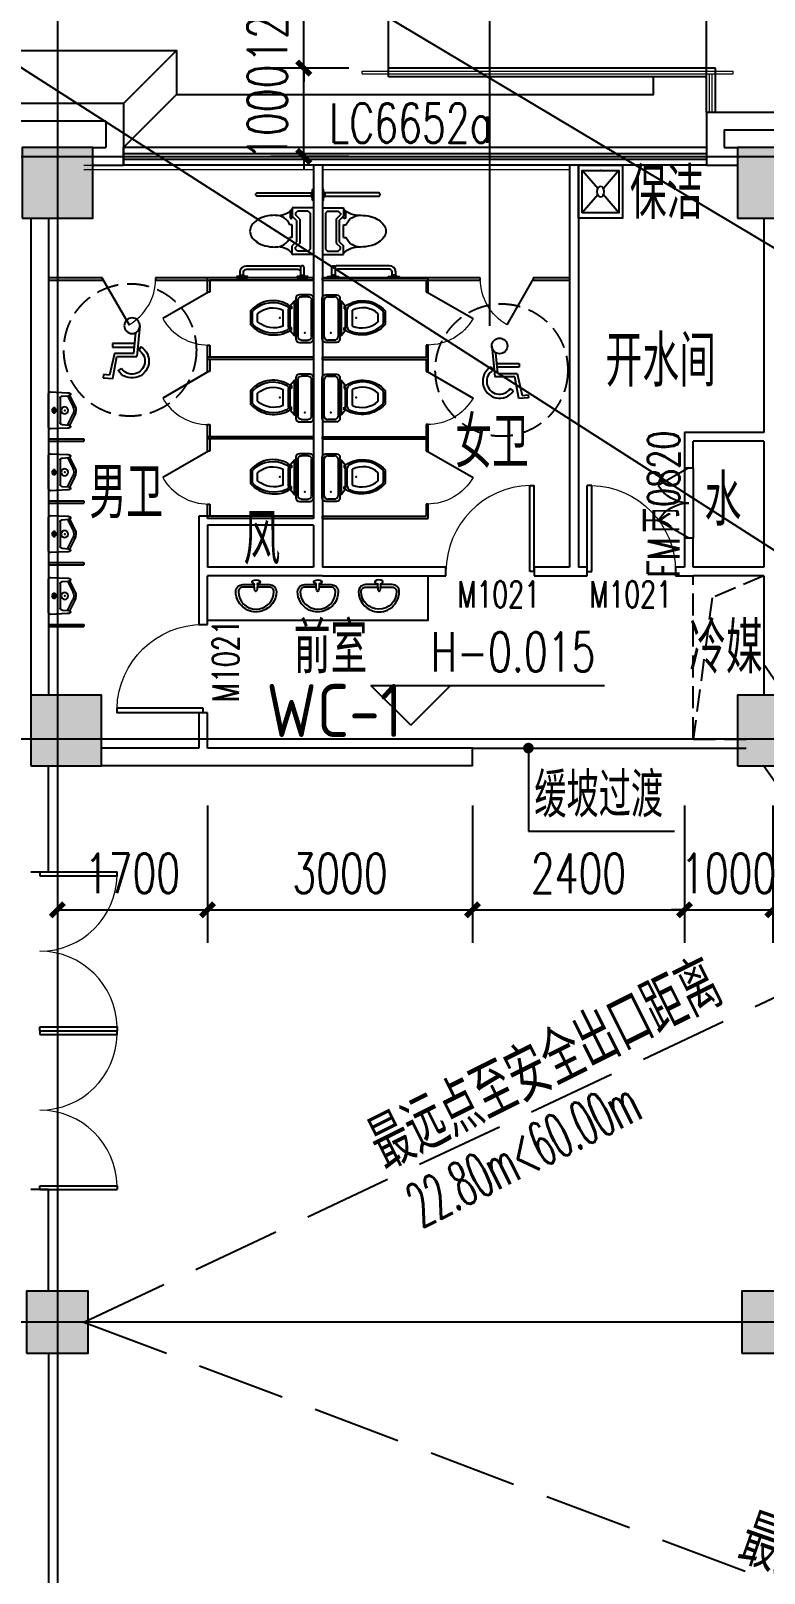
# Model space of a CAD drawing. Extents: x 1738711 to 2346805, y 1189731 to 2516152.
# Drawn here: x 1950592 to 1958894, y 1590683 to 1608147 of the extents above; entities that cross this region are included whole.
import ezdxf

# ---------------------------------------------------------------- set-up
doc = ezdxf.new("R2010")
doc.units = 0
doc.header["$LTSCALE"] = 1000
doc.header["$MEASUREMENT"] = 0
doc.linetypes.add('DASH', pattern=[0.35, 0.25, -0.1])
doc.linetypes.add('复件 140224通州运河二期售楼部条件图_t3$0$X-ME SHAFT SH$0$X-B2$0$WATER_LINE', pattern=[0])
doc.layers.add('_0', color=7, linetype='Continuous', lineweight=25)
doc.layers.add('栏杆', color=6, linetype='Continuous', lineweight=15)
for name, color, linetype in [('_line1', 151, 'Continuous'), ('AR-TEXT', 7, 'Continuous'), ('COLUMN', 9, 'Continuous'), ('DIM_ELEV', 3, 'Continuous'), ('DIM_IDEN', 3, 'Continuous'), ('DIM_LEAD', 3, 'Continuous'), ('DOTE', 1, 'Continuous'), ('LATRINE', 6, 'Continuous'), ('LVTRY', 6, 'Continuous'), ('PUB_DIM', 3, 'Continuous'), ('PUB_HATCH', 8, 'Continuous'), ('PUB_TEXT', 7, 'Continuous'), ('TOL', 8, 'Continuous'), ('WALL', 40, 'Continuous'), ('WINDOW', 144, 'Continuous'), ('WINDOW_TEXT', 7, 'Continuous'), ('修改位置', 6, 'Continuous'), ('文字', 6, 'Continuous'), ('疏散距离', 211, 'DASH'), ('看线', 8, 'Continuous')]:
    doc.layers.add(name, color=color, linetype=linetype)
doc.styles.add('_TCH_DIM', font='SIMPLEX', dxfattribs={"bigfont": 'GBCBIG'})
doc.styles.add('_TCH_DIM_T3', font='SIMPLEX', dxfattribs={"width": 0.705882, "bigfont": 'GBCBIG'})
doc.styles.add('_TCH_WINDOW', font='SIMPLEX', dxfattribs={"height": 3.5, "bigfont": 'GBCBIG'})
doc.styles.get("Standard").update_dxf_attribs({"font": 'gbenor.shx', "bigfont": 'gbcbig.shx'})
doc.dimstyles.new('_TCH_ARCH&&150', dxfattribs={"dimtxt": 446.25, "dimasz": 150, "dimexe": 375, "dimexo": 450, "dimgap": 189.375, "dimtad": 1, "dimdec": 0, "dimzin": 0, "dimdsep": 46, "dimtxsty": '_TCH_DIM_T3', "dimblk": 'ARCHTICK', "dimcen": 0.09, "dimclrt": 7, "dimazin": 2, "dimtfac": 1, "dimtdec": 0, "dimtix": 1, "dimtmove": 2, "dimatfit": 3, "dimfxl": 1, "dimtolj": 1, "dimtzin": 0, "dimarcsym": 0})

# ---------------------------------------------------------------- blocks, each defined once
blk = doc.blocks.new('$lvtry$00000218')
at = {"color": 0, "linetype": 'Continuous'}
for p, q in [((-243, -138), (-243, -62)), ((-203, -22), (208, -22)), ((248, -62), (248, -138)), ((208, -178), (-203, -178)), ((198, -200), (-190, -200)), ((-190, -216), (198, -216)), ((-133, -263), (-133, -248)), ((-133, -248), (-103, -248)), ((-133, -263), (141, -263)), ((-103, -248), (-103, -263)), ((-103, -248), (-102, -248)), ((-97, -283), (108, -283)), ((-84, -343), (96, -343)), ((-73, -200), (-73, -216)), ((-73, -216), (83, -216)), ((83, -200), (83, -216)), ((141, -248), (110, -248)), ((110, -248), (110, -263)), ((141, -263), (141, -248)), ((-44, -693), (64, -693)), ((-35, -633), (55, -633))]:
    blk.add_line(p, q, dxfattribs=at)
blk.add_lwpolyline([(141, -263, -0.386399), (87, -713), (-68, -713, -0.361809), (-133, -263), (-190, -216), (-190, -200), (-230, -200, -0.414212), (-270, -160), (-270, -40, -0.414219), (-230, 0), (230, 0, -0.414212), (270, -40), (270, -160, -0.414212), (230, -200), (198, -200), (198, -216)], format="xyb", close=True, dxfattribs=at)
for centre, radius, start, end in [((-203, -62), 40, 90, 180), ((-203, -138), 40, 180, 270), ((208, -62), 40, 0, 90), ((208, -138), 40, 270, 0), ((170, -449), 336, 154.7009, 223.6689), ((-97, -323), 40, 90, 154.7009), ((170, -449), 276, 157.3076, 221.9151), ((-134, -459), 257, 317.2188, 26.7387), ((-134, -459), 317, 315.3845, 29.315), ((108, -323), 40, 29.315, 90), ((-44, -653), 40, 223.6689, 270), ((64, -653), 40, 270, 315.3845)]:
    blk.add_arc(centre, radius, start, end, dxfattribs=at)
at = {"color": 0}
for p in [(-162, -97), (7, -382)]:
    blk.add_point(p, dxfattribs=at)
blk = doc.blocks.new('$TCHSYS$APDOOR2D')
blk.add_line((0.5, 0), (0, 0.866))
at = {"lineweight": 13}
blk.add_arc((0.5, 0), 1, 120, 180, dxfattribs=at)
blk = doc.blocks.new('herahraehreh')
at = {"layer": 'LATRINE'}
for p, q in [((5930054, 676667), (5928854, 676667)), ((5928854, 676667), (5928854, 676504)), ((5930054, 676642), (5928879, 676642)), ((5928879, 676504), (5928879, 676642)), ((5930054, 676642), (5930054, 676667)), ((5928854, 676504), (5928879, 676504)), ((5928879, 675904), (5928854, 675904)), ((5928854, 675904), (5928854, 675742)), ((5928879, 675767), (5928879, 675904)), ((5930054, 675742), (5928854, 675742)), ((5930054, 675767), (5928879, 675767)), ((5930054, 675742), (5930054, 675767))]:
    blk.add_line(p, q, dxfattribs=at)
at = {"layer": 'LATRINE', "xscale": 600, "yscale": -600, "zscale": 25, "rotation": 270}
blk.add_blockref('$TCHSYS$APDOOR2D', (5928866, 676204), dxfattribs=at)
at = {"layer": 'LVTRY', "rotation": 269.9999999999435}
blk.add_blockref('$lvtry$00000218', (5930054, 676204), dxfattribs=at)
blk = doc.blocks.new('A$C5E30574B')
at = {"layer": 'TOL'}
for p, q in [((103, 597), (137, 248)), ((103, 597), (103, 597)), ((93, 360), (116, 322)), ((170, 284), (147, 520)), ((159, 396), (414, 396)), ((414, 356), (163, 356)), ((414, 396), (414, 356)), ((362, 248), (137, 248)), ((170, 284), (390, 284)), ((410, 0), (362, 248)), ((390, 284), (446, 36)), ((350, 88), (312, 113)), ((518, 8), (410, 0)), ((446, 36), (514, 44)), ((514, 44), (518, 8))]:
    blk.add_line(p, q, dxfattribs=at)
blk.add_circle((191, 597), 88.4, dxfattribs=at)
for radius in [191, 146]:
    blk.add_arc((191, 196), radius, 120.8699, 325.7103, dxfattribs=at)
blk = doc.blocks.new('$lvtry$00000191')
for p, q in [((-250, -50, 0), (-39, -219, 0)), ((39, -219, 0), (250, -50, 0)), ((-250, -450, 0), (-39, -281, 0)), ((39, -281, 0), (250, -450, 0))]:
    blk.add_line(p, q)
at = {"elevation": 0}
for points in [[(300, -500), (300, 0), (-300, 0), (-300, -500)], [(250, -450), (250, -50), (-250, -50), (-250, -450)]]:
    blk.add_lwpolyline(points, close=True, dxfattribs=at)
blk.add_circle((0, -250, 0), 50)
blk.add_point((0, -50, 0))
blk = doc.blocks.new('$plan$00001624')
for p, q in [((646, -13), (661, -28)), ((701, -28), (716, -13))]:
    blk.add_line(p, q)
for points in [[(60, 0), (60, -13), (-60, -13), (-60, 0)], [(744, 0), (744, -13), (624, -13), (624, 0)]]:
    blk.add_lwpolyline(points, close=True)
blk.add_lwpolyline([(-38, -13), (-23, -28), (17, -28), (33, -13)])
for points in [[(-23, -28), (-23, -66, 0.414213), (49, -137), (632, -137, 0.119966), (665, -129)], [(17, -28), (17, -66, 0.414211), (49, -97), (632, -97, 0.298815), (661, -78)]]:
    blk.add_lwpolyline(points, format="xyb")
blk.add_lwpolyline([(681, -137), (681, -137, -0.414214), (661, -117), (661, -28), (701, -28), (701, -117, -0.414214)], format="xyb", close=True)
blk = doc.blocks.new('A$C3D6C1C4F')
at = {"layer": 'LVTRY'}
for p, q in [((0, 736), (240, 736)), ((0, 208), (0, 736)), ((0, 736), (240, 736)), ((0, 208), (0, 736)), ((36, 676), (60, 700)), ((36, 676), (60, 700)), ((60, 700), (180, 700)), ((60, 700), (180, 700)), ((180, 700), (204, 676)), ((180, 700), (204, 676)), ((240, 736), (240, 640)), ((240, 736), (240, 640)), ((36, 268), (36, 676)), ((36, 268), (36, 676)), ((156, 607), (204, 655)), ((156, 607), (204, 655)), ((156, 337), (156, 607)), ((156, 337), (156, 607)), ((192, 592), (240, 640)), ((192, 592), (240, 640)), ((192, 352), (192, 592)), ((192, 352), (192, 592)), ((204, 676), (204, 655)), ((204, 676), (204, 655)), ((240, 544), (240, 400)), ((240, 544), (267, 544)), ((240, 544), (240, 400)), ((240, 544), (267, 544)), ((192, 352), (240, 304)), ((192, 352), (240, 304)), ((240, 400), (267, 400)), ((240, 400), (267, 400)), ((0, 208), (240, 208)), ((0, 208), (240, 208)), ((60, 244), (36, 268)), ((60, 244), (36, 268)), ((60, 244), (180, 244)), ((60, 244), (180, 244)), ((156, 337), (204, 289)), ((156, 337), (204, 289)), ((204, 268), (180, 244)), ((204, 268), (180, 244)), ((204, 268), (204, 289)), ((204, 268), (204, 289)), ((240, 316), (240, 304)), ((240, 316), (240, 304)), ((240, 208), (240, 304)), ((240, 208), (240, 304)), ((240, 256), (264, 256)), ((240, 256), (264, 256)), ((264, 256), (264, 316)), ((264, 256), (264, 316)), ((28, 77), (13, 93)), ((13, 22), (28, 37))]:
    blk.add_line(p, q, dxfattribs=at)
blk.add_lwpolyline([(0, 120), (13, 120), (13, 0), (0, 0)], close=True, dxfattribs=at)
blk.add_lwpolyline([(653, 57), (653, 57, -0.414214), (633, 37), (28, 37), (28, 77), (633, 77, -0.414214)], format="xyb", close=True, dxfattribs=at)
for centre, radius, start, end in [((403, 866), 216, 221.089, 277.7989), ((403, 866), 216, 221.089, 277.7989), ((432, 472), 180, 90, 156.4218), ((432, 472), 180, 90, 156.4218), ((432, 193), 459, 75.4857, 90), ((432, 193), 459, 75.4857, 90), ((468, 331), 317, 57.9946, 75.4857), ((468, 331), 317, 57.9946, 75.4857), ((522, 417), 214, 33.5341, 57.9946), ((522, 417), 214, 33.5341, 57.9946), ((604, 472), 116, 0, 33.5341), ((604, 472), 116, 0, 33.5341), ((432, 472), 180, 203.5782, 270), ((432, 472), 180, 203.5782, 270), ((522, 527), 214, 302.0054, 326.4659), ((522, 527), 214, 302.0054, 326.4659), ((604, 472), 116, 326.4659, 360), ((604, 472), 116, 326.4659, 360), ((252, 316), 12, 0, 180), ((252, 316), 12, 0, 180), ((403, 78), 216, 82.2011, 138.911), ((403, 78), 216, 82.2011, 138.911), ((432, 751), 459, 270, 284.5143), ((432, 751), 459, 270, 284.5143), ((468, 614), 317, 284.5143, 302.0054), ((468, 614), 317, 284.5143, 302.0054)]:
    blk.add_arc(centre, radius, start, end, dxfattribs=at)
at = {"layer": 'LVTRY', "extrusion": (0, 0, -1), "zscale": -1}
blk.add_blockref('$plan$00001624', (-808, 1000), dxfattribs=at)
blk = doc.blocks.new('_ArchTick')
at = {"color": 0, "linetype": 'ByBlock', "const_width": 0.4}
blk.add_lwpolyline([(-0.5, -0.5), (0.5, 0.5)], dxfattribs=at)
blk = doc.blocks.new('*D2663')
at = {"layer": 'Defpoints', "color": 0, "transparency": 16777216}
for p in [(1950892, 1599825), (1952592, 1599825), (1952592, 1598194)]:
    blk.add_point(p, dxfattribs=at)
at = {"layer": 'PUB_DIM', "color": 0, "lineweight": -2, "transparency": 16777216}
for p, q in [((1950892, 1599375), (1950892, 1597819)), ((1952592, 1599375), (1952592, 1597819)), ((1950892, 1598194), (1952592, 1598194))]:
    blk.add_line(p, q, dxfattribs=at)
at = {"layer": 'PUB_DIM', "color": 0, "lineweight": -2, "transparency": 16777216, "xscale": 150, "yscale": 150, "zscale": 150, "rotation": 180}
blk.add_blockref('_ArchTick', (1950892, 1598194), dxfattribs=at)
at = {"layer": 'PUB_DIM', "color": 0, "lineweight": -2, "transparency": 16777216, "xscale": 150, "yscale": 150, "zscale": 150}
blk.add_blockref('_ArchTick', (1952592, 1598194), dxfattribs=at)
at = {"layer": 'PUB_DIM', "color": 7, "transparency": 16777216, "insert": (1951742, 1598607), "char_height": 446.2, "attachment_point": 5, "style": '_TCH_DIM_T3'}
blk.add_mtext('\\A1;1700', dxfattribs=at)
blk = doc.blocks.new('*D2664')
at = {"layer": 'Defpoints', "color": 0, "transparency": 16777216}
for p in [(1952592, 1599825), (1955592, 1599825), (1955592, 1598194)]:
    blk.add_point(p, dxfattribs=at)
at = {"layer": 'PUB_DIM', "color": 0, "lineweight": -2, "transparency": 16777216}
for p, q in [((1952592, 1599375), (1952592, 1597819)), ((1955592, 1599375), (1955592, 1597819)), ((1952592, 1598194), (1955592, 1598194))]:
    blk.add_line(p, q, dxfattribs=at)
at = {"layer": 'PUB_DIM', "color": 0, "lineweight": -2, "transparency": 16777216, "xscale": 150, "yscale": 150, "zscale": 150, "rotation": 180}
blk.add_blockref('_ArchTick', (1952592, 1598194), dxfattribs=at)
at = {"layer": 'PUB_DIM', "color": 0, "lineweight": -2, "transparency": 16777216, "xscale": 150, "yscale": 150, "zscale": 150}
blk.add_blockref('_ArchTick', (1955592, 1598194), dxfattribs=at)
at = {"layer": 'PUB_DIM', "color": 7, "transparency": 16777216, "insert": (1954092, 1598607), "char_height": 446.2, "attachment_point": 5, "style": '_TCH_DIM_T3'}
blk.add_mtext('\\A1;3000', dxfattribs=at)
blk = doc.blocks.new('*D2665')
at = {"layer": 'Defpoints', "color": 0, "transparency": 16777216}
for p in [(1955592, 1599825), (1957992, 1599825), (1957992, 1598194)]:
    blk.add_point(p, dxfattribs=at)
at = {"layer": 'PUB_DIM', "color": 0, "lineweight": -2, "transparency": 16777216}
for p, q in [((1955592, 1599375), (1955592, 1597819)), ((1957992, 1599375), (1957992, 1597819)), ((1955592, 1598194), (1957992, 1598194))]:
    blk.add_line(p, q, dxfattribs=at)
at = {"layer": 'PUB_DIM', "color": 0, "lineweight": -2, "transparency": 16777216, "xscale": 150, "yscale": 150, "zscale": 150, "rotation": 180}
blk.add_blockref('_ArchTick', (1955592, 1598194), dxfattribs=at)
at = {"layer": 'PUB_DIM', "color": 0, "lineweight": -2, "transparency": 16777216, "xscale": 150, "yscale": 150, "zscale": 150}
blk.add_blockref('_ArchTick', (1957992, 1598194), dxfattribs=at)
at = {"layer": 'PUB_DIM', "color": 7, "transparency": 16777216, "insert": (1956792, 1598607), "char_height": 446.2, "attachment_point": 5, "style": '_TCH_DIM_T3'}
blk.add_mtext('\\A1;2400', dxfattribs=at)
blk = doc.blocks.new('*D2666')
at = {"layer": 'Defpoints', "color": 0, "transparency": 16777216}
for p in [(1957992, 1599825), (1958992, 1599825), (1958992, 1598194)]:
    blk.add_point(p, dxfattribs=at)
at = {"layer": 'PUB_DIM', "color": 0, "lineweight": -2, "transparency": 16777216}
for p, q in [((1957992, 1599375), (1957992, 1597819)), ((1958992, 1599375), (1958992, 1597819)), ((1957992, 1598194), (1957842, 1598194)), ((1957992, 1598194), (1958992, 1598194)), ((1958992, 1598194), (1959142, 1598194))]:
    blk.add_line(p, q, dxfattribs=at)
at = {"layer": 'PUB_DIM', "color": 0, "lineweight": -2, "transparency": 16777216, "xscale": 150, "yscale": 150, "zscale": 150}
blk.add_blockref('_ArchTick', (1957992, 1598194), dxfattribs=at)
at = {"layer": 'PUB_DIM', "color": 0, "lineweight": -2, "transparency": 16777216, "xscale": 150, "yscale": 150, "zscale": 150, "rotation": 180}
blk.add_blockref('_ArchTick', (1958992, 1598194), dxfattribs=at)
at = {"layer": 'PUB_DIM', "color": 7, "transparency": 16777216, "insert": (1958492, 1598607), "char_height": 446.2, "attachment_point": 5, "style": '_TCH_DIM_T3'}
blk.add_mtext('\\A1;1000', dxfattribs=at)
blk = doc.blocks.new('*D2961')
at = {"layer": 'Defpoints', "color": 0, "transparency": 16777216}
for p in [(1953682, 1607725), (1954642, 1607725), (1954642, 1606725)]:
    blk.add_point(p, dxfattribs=at)
at = {"layer": 'PUB_DIM', "color": 0, "lineweight": -2, "transparency": 16777216}
for p, q in [((1954192, 1607725), (1953307, 1607725)), ((1953682, 1607725), (1953682, 1607875)), ((1953682, 1606725), (1953682, 1607725)), ((1954192, 1606725), (1953307, 1606725)), ((1953682, 1606725), (1953682, 1606575))]:
    blk.add_line(p, q, dxfattribs=at)
at = {"layer": 'PUB_DIM', "color": 0, "lineweight": -2, "transparency": 16777216, "xscale": 150, "yscale": 150, "zscale": 150}
for p, rotation in [((1953682, 1607725), 270), ((1953682, 1606725), 90)]:
    blk.add_blockref('_ArchTick', p, dxfattribs=dict(at, rotation=rotation))
at = {"layer": 'PUB_DIM', "color": 7, "transparency": 16777216, "insert": (1953269, 1607225), "char_height": 446.2, "attachment_point": 5, "rotation": 90, "style": '_TCH_DIM_T3'}
blk.add_mtext('\\A1;1000', dxfattribs=at)
blk = doc.blocks.new('*D2962')
at = {"layer": 'Defpoints', "color": 0, "transparency": 16777216}
for p in [(1953682, 1608925), (1954642, 1608925), (1954642, 1607725)]:
    blk.add_point(p, dxfattribs=at)
at = {"layer": 'PUB_DIM', "color": 0, "lineweight": -2, "transparency": 16777216}
for p, q in [((1953682, 1608925), (1953682, 1609075)), ((1954192, 1608925), (1953307, 1608925)), ((1953682, 1607725), (1953682, 1608925)), ((1954192, 1607725), (1953307, 1607725)), ((1953682, 1607725), (1953682, 1607575))]:
    blk.add_line(p, q, dxfattribs=at)
at = {"layer": 'PUB_DIM', "color": 0, "lineweight": -2, "transparency": 16777216, "xscale": 150, "yscale": 150, "zscale": 150}
for p, rotation in [((1953682, 1608925), 270), ((1953682, 1607725), 90)]:
    blk.add_blockref('_ArchTick', p, dxfattribs=dict(at, rotation=rotation))
at = {"layer": 'PUB_DIM', "color": 7, "transparency": 16777216, "insert": (1953269, 1608325), "char_height": 446.2, "attachment_point": 5, "rotation": 90, "style": '_TCH_DIM_T3'}
blk.add_mtext('\\A1;1200', dxfattribs=at)
blk = doc.blocks.new('_FZH')
blk.add_lwpolyline([(-0.5, -0.5), (0.5, -0.5), (0.5, 0.5), (-0.5, 0.5)], close=True)
at = {"layer": 'PUB_HATCH'}
blk.add_solid([(-0.5, -0.5), (0.5, -0.5), (-0.5, 0.5), (0.5, 0.5)], dxfattribs=at)
blk = doc.blocks.new('$TCHSYS$WIN2D')
for p, q in [((-0.5, 0.5), (0.5, 0.5)), ((-0.5, 0.5), (-0.5, -0.5)), ((0.5, 0.5), (0.5, -0.5)), ((0.5, 0.1667), (-0.5, 0.1667)), ((0.5, -0.1667), (-0.5, -0.1667)), ((-0.5, -0.5), (0.5, -0.5))]:
    blk.add_line(p, q)
blk = doc.blocks.new('$DorLib2D$00000002')
for p, q in [((-0.5, 0), (-0.5, 0.4875)), ((-0.475, 0.4875), (-0.5, 0.4875)), ((-0.475, 0), (-0.475, 0.4875)), ((0.475, 0), (0.475, 0.4875)), ((0.475, 0.4875), (0.5, 0.4875)), ((0.5, 0), (0.5, 0.4875)), ((-0.5, 0), (-0.475, 0)), ((0.5, 0), (0.475, 0))]:
    blk.add_line(p, q)
at = {"lineweight": 13}
for centre, start, end in [((-0.4875, 0), 0, 88.53072), ((0.4875, 0), 91.46928, 180)]:
    blk.add_arc(centre, 0.4875, start, end, dxfattribs=at)
blk = doc.blocks.new('$plan$00003672')
at = {"layer": 'LVTRY'}
blk.add_lwpolyline([(-13, -53), (-149, -53, 0.414214), (-229, -133, 0.32323), (-71, -351, 0.221893), (122, -329, 0.260048), (231, -133, 0.414214), (151, -53), (21, -53), (21, -44), (35, -38), (43, -32, 0.455591), (42, -12, 0.320583), (-41, -14, 0.528402), (-35, -37, 0.105242), (-12, -45), (-13, -53)], format="xyb", close=True, dxfattribs=at)
blk.add_lwpolyline([(21, -83), (151, -83, -0.414214), (201, -133, -1), (-199, -133, -0.414214), (-149, -83), (-12, -83)], format="xyb", dxfattribs=at)
blk.add_ellipse((4, -65), major_axis=(0, -67.6), ratio=0.25596, start_param=4.408868, end_param=8.176048, dxfattribs=at)
blk = doc.blocks.new('$lvtry$00000235')
at = {"color": 0}
for p, q in [((-161, -154), (-167, -227)), ((-140, -132), (140, -132)), ((-39, -63), (38, -63)), ((161, -154), (167, -226)), ((-166, -214), (-46, -274)), ((166, -214), (45, -274))]:
    blk.add_line(p, q, dxfattribs=at)
blk.add_lwpolyline([(57, -295), (171, -239, 0.002799), (171, -239, 0.105175), (177, -247, 0.168909), (184, -249, 0.168909), (190, -247, 0.105175), (196, -239, 0.067291), (200, -229, 0.053441), (201, -215), (209, -22, 0.426355), (188, 0), (-188, 0, 0.42618), (-209, -22), (-201, -215, 0.050566), (-200, -230, 0.064405), (-196, -240, 0.10395), (-190, -249, 0.176068), (-184, -251, 0.176068), (-178, -249, 0.10395), (-171, -240, 0.009138), (-171, -239), (-56, -296, 0.274628)], format="xyb", close=True, dxfattribs=at)
for points in [[(-167, -227), (-171, -239)], [(167, -229), (171, -239)]]:
    blk.add_lwpolyline(points)
for centre, radius in [((0, -184), 39.1), ((0, -63), 25)]:
    blk.add_circle(centre, radius, dxfattribs=at)
for centre, radius, start, end in [((-140, -153), 21, 90, 182.3309), ((140, -153), 21, 357.6352, 90), ((0, -200), 87.2, 238.5236, 301.4764), ((230, -215), 64.1, 189.8691, 192.2361)]:
    blk.add_arc(centre, radius, start, end, dxfattribs=at)
for p in [(0, -63), (0, -184)]:
    blk.add_point(p, dxfattribs=at)
blk = doc.blocks.new('$DorLib2D$00000231')
at = {"color": 0}
for p, q in [((-0.5, 0), (-0.25, 0.433)), ((0.5, 0), (0.25, 0.433))]:
    blk.add_line(p, q, dxfattribs=at)
for centre, start, end in [((-0.5, 0), 0, 60), ((0.5, 0), 120, 180)]:
    blk.add_arc(centre, 0.5, start, end, dxfattribs=at)
blk = doc.blocks.new('$DorLib2D$00000001')
for p, q in [((0.45, 0.975), (0.5, 0.975)), ((0.45, 0), (0.45, 0.975)), ((0.5, 0), (0.5, 0.975)), ((0.5, 0), (0.45, 0))]:
    blk.add_line(p, q)
at = {"lineweight": 13}
blk.add_arc((0.475, 0), 0.975, 91.4693, 180, dxfattribs=at)

msp = doc.modelspace()

# ---------------------------------------------------------------- linework, layer by layer
at = {"layer": '_line1'}
for p, q in [((1951641.9, 1607325.4), (1952241.9, 1607925.4)), ((1958341.9, 1607725.4), (1954641.9, 1607725.4)), ((1958241.9, 1607625.4), (1954641.9, 1607625.4)), ((1951641.9, 1606825.4), (1952241.9, 1607425.4))]:
    msp.add_line(p, q, dxfattribs=at)
for points in [[(1939191.9, 1614325.4), (1939191.9, 1607425.4), (1939691.6, 1607425.4), (1939691.6, 1605925.4), (1941691.9, 1605925.4), (1941691.9, 1609625.4), (1944691.9, 1609625.4), (1944691.9, 1607425.4), (1949541.9, 1607425.4), (1949541.9, 1607925.4), (1952241.9, 1607925.4), (1952241.9, 1607425.4), (1957641.9, 1607425.4), (1957641.9, 1607625.4)], [(1958241.9, 1607225.4), (1958241.9, 1609325.4)], [(1954641.9, 1607625.4), (1954641.9, 1609025.4)], [(1958341.9, 1607225.4), (1958341.9, 1607725.4)]]:
    msp.add_lwpolyline(points, dxfattribs=at)
at = {"layer": 'DIM_ELEV'}
for p, q in [((1954892.6, 1600283.9), (1954442.6, 1600733.9)), ((1954442.6, 1600733.9), (1957085.4, 1600733.9)), ((1954892.6, 1600283.9), (1955342.6, 1600733.9))]:
    msp.add_line(p, q, dxfattribs=at)
at = {"layer": 'DIM_IDEN'}
msp.add_line((1955786.3, 1604807.9), (1955786.3, 1615249.3), dxfattribs=at)
msp.add_lwpolyline([(1955786.3, 1604807.9, 1), (1955786.3, 1604807.9, 1)], format="xyb", close=True, dxfattribs=at)
at = {"layer": 'DIM_LEAD'}
for p, q in [((1956224.9, 1600025.4), (1956224.9, 1599083.4)), ((1956224.9, 1599083.4), (1957879.1, 1599083.4))]:
    msp.add_line(p, q, dxfattribs=at)
at = {"layer": 'DIM_LEAD', "const_width": 60}
msp.add_lwpolyline([(1956224.9, 1600055.4, 1), (1956224.9, 1599995.4, 1)], format="xyb", close=True, dxfattribs=at)
at = {"layer": 'DOTE'}
for p, q in [((1950891.9, 1622149.3), (1950891.9, 1584457.1)), ((1919991.9, 1606725.4), (2001891.9, 1606725.4)), ((2001891.9, 1600125.4), (1919991.9, 1600125.4)), ((2001891.9, 1593525.4), (1919991.9, 1593525.4))]:
    msp.add_line(p, q, dxfattribs=at)
at = {"layer": 'LATRINE'}
for p, q in [((1951403.2, 1605350.4), (1950791.9, 1605350.4)), ((1950791.9, 1605350.4), (1950791.9, 1605325.4)), ((1950791.9, 1605325.4), (1951403.2, 1605325.4)), ((1951403.2, 1605325.4), (1951403.2, 1605350.4)), ((1953791.9, 1605350.4), (1952003.2, 1605350.4)), ((1952003.2, 1605350.4), (1952003.2, 1605325.4)), ((1952003.2, 1605325.4), (1953791.9, 1605325.4)), ((1953791.9, 1605325.4), (1953791.9, 1605350.4)), ((1955680.6, 1605350.4), (1953891.9, 1605350.4)), ((1953891.9, 1605325.4), (1955680.6, 1605325.4)), ((1955680.6, 1605325.4), (1955680.6, 1605350.4)), ((1956691.9, 1605350.4), (1956280.6, 1605350.4)), ((1956280.6, 1605350.4), (1956280.6, 1605325.4)), ((1956280.6, 1605325.4), (1956691.9, 1605325.4)), ((1950791.9, 1603525.4), (1951191.9, 1603525.4)), ((1950791.9, 1603525.4), (1950791.9, 1603500.4)), ((1951191.9, 1603525.4), (1951191.9, 1603500.4)), ((1950791.9, 1603500.4), (1951191.9, 1603500.4)), ((1950791.9, 1602825.4), (1951191.9, 1602825.4)), ((1950791.9, 1602825.4), (1950791.9, 1602800.4)), ((1950791.9, 1602800.4), (1951191.9, 1602800.4)), ((1951191.9, 1602825.4), (1951191.9, 1602800.4)), ((1950791.9, 1602125.4), (1951191.9, 1602125.4)), ((1950791.9, 1602125.4), (1950791.9, 1602100.4)), ((1950791.9, 1602100.4), (1951191.9, 1602100.4)), ((1951191.9, 1602125.4), (1951191.9, 1602100.4)), ((1950791.9, 1601425.4), (1951191.9, 1601425.4)), ((1950791.9, 1601425.4), (1950791.9, 1601400.4)), ((1950791.9, 1601400.4), (1951191.9, 1601400.4)), ((1951191.9, 1601425.4), (1951191.9, 1601400.4))]:
    msp.add_line(p, q, dxfattribs=at)
at = {"layer": 'LVTRY'}
msp.add_lwpolyline([(1952591.9, 1601475.4), (1955091.9, 1601475.4), (1955091.9, 1601975.4)], dxfattribs=at)
at = {"layer": 'LVTRY', "linetype": 'DASH'}
for centre in [(1951715.5, 1604533.5), (1955920.8, 1604305.3)]:
    msp.add_circle(centre, 750, dxfattribs=at)
at = {"layer": 'WALL', "linetype": '复件 140224通州运河二期售楼部条件图_t3$0$X-ME SHAFT SH$0$X-B2$0$WATER_LINE'}
for p, q in [((1951641.9, 1607325.4), (1950141.9, 1607325.4)), ((1951641.9, 1607325.4), (1951641.9, 1606825.4)), ((1958241.9, 1607225.4), (1959741.9, 1607225.4)), ((1958241.9, 1607225.4), (1958241.9, 1606825.4)), ((1951441.9, 1607125.4), (1950341.9, 1607125.4)), ((1951441.9, 1607125.4), (1951441.9, 1606825.4)), ((1958441.9, 1607025.4), (1959541.9, 1607025.4)), ((1958441.9, 1607025.4), (1958441.9, 1606825.4)), ((1951291.9, 1606825.4), (1951441.9, 1606825.4)), ((1951641.9, 1606625.4), (1951641.9, 1606825.4)), ((1958241.9, 1606825.4), (1958241.9, 1606625.4)), ((1958441.9, 1606825.4), (1958591.9, 1606825.4)), ((1951291.9, 1606625.4), (1951541.9, 1606625.4)), ((1951541.9, 1606625.4), (1951641.9, 1606625.4)), ((1958241.9, 1606625.4), (1958341.9, 1606625.4)), ((1958341.9, 1606625.4), (1958591.9, 1606625.4))]:
    msp.add_line(p, q, dxfattribs=at)
at = {"layer": 'WALL'}
for p, q in [((1953791.9, 1606625.4), (1953791.9, 1605337.9)), ((1953891.9, 1606625.4), (1953791.9, 1606625.4)), ((1953891.9, 1606625.4), (1953891.9, 1605337.9)), ((1956691.9, 1606625.4), (1956691.9, 1605337.9)), ((1956791.9, 1606625.4), (1956691.9, 1606625.4)), ((1956791.9, 1606625.4), (1956791.9, 1605337.9)), ((1950591.9, 1606025.4), (1950591.9, 1600625.4)), ((1950791.9, 1606025.4), (1950791.9, 1600625.4)), ((1958891.9, 1606025.4), (1958891.9, 1603600.4)), ((1953791.9, 1605337.9), (1953791.9, 1602650.4)), ((1953891.9, 1605337.9), (1953891.9, 1602550.4)), ((1956691.9, 1605337.9), (1956691.9, 1602075.4)), ((1956791.9, 1605337.9), (1956791.9, 1602075.4)), ((1957991.9, 1603600.4), (1957991.9, 1603200.4)), ((1958891.9, 1603600.4), (1957991.9, 1603600.4)), ((1958091.9, 1603200.4), (1958091.9, 1603500.4)), ((1958891.9, 1603500.4), (1958091.9, 1603500.4)), ((1958891.9, 1603500.4), (1958891.9, 1602075.4)), ((1957991.9, 1603200.4), (1958091.9, 1603200.4)), ((1952491.9, 1602650.4), (1952491.9, 1601975.4)), ((1953791.9, 1602650.4), (1952491.9, 1602650.4)), ((1952591.9, 1602550.4), (1952591.9, 1602075.4)), ((1953791.9, 1602550.4), (1952591.9, 1602550.4)), ((1953791.9, 1602550.4), (1953791.9, 1602075.4)), ((1953891.9, 1602550.4), (1953891.9, 1602075.4)), ((1958091.9, 1602400.4), (1957991.9, 1602400.4)), ((1957991.9, 1602400.4), (1957991.9, 1602075.4)), ((1958091.9, 1602075.4), (1958091.9, 1602400.4)), ((1952491.9, 1601975.4), (1952491.9, 1601425.4)), ((1953791.9, 1602075.4), (1952591.9, 1602075.4)), ((1952591.9, 1601425.4), (1952591.9, 1601975.4)), ((1953891.9, 1601975.4), (1952591.9, 1601975.4)), ((1955291.9, 1602075.4), (1953891.9, 1602075.4)), ((1953891.9, 1601975.4), (1955291.9, 1601975.4)), ((1955291.9, 1601975.4), (1955291.9, 1602075.4)), ((1956691.9, 1602075.4), (1956291.9, 1602075.4)), ((1956291.9, 1602075.4), (1956291.9, 1601975.4)), ((1956291.9, 1601975.4), (1956691.9, 1601975.4)), ((1956691.9, 1601975.4), (1956891.9, 1601975.4)), ((1956891.9, 1602075.4), (1956791.9, 1602075.4)), ((1956891.9, 1601975.4), (1956891.9, 1602075.4)), ((1957991.9, 1602075.4), (1957891.9, 1602075.4)), ((1957891.9, 1602075.4), (1957891.9, 1601975.4)), ((1957891.9, 1601975.4), (1958091.9, 1601975.4)), ((1958891.9, 1602075.4), (1958091.9, 1602075.4)), ((1958891.9, 1601975.4), (1958091.9, 1601975.4)), ((1958891.9, 1601975.4), (1958891.9, 1600625.4)), ((1952491.9, 1601425.4), (1952591.9, 1601425.4)), ((1952591.9, 1600425.4), (1952491.9, 1600425.4)), ((1952491.9, 1600425.4), (1952491.9, 1600025.4)), ((1952591.9, 1600025.4), (1952591.9, 1600425.4)), ((1952491.9, 1600025.4), (1951391.9, 1600025.4)), ((1955591.9, 1600025.4), (1952591.9, 1600025.4)), ((1955591.9, 1599825.4), (1955591.9, 1600025.4)), ((1950791.9, 1598625.4), (1950791.9, 1599825.4)), ((1952591.9, 1599825.4), (1951391.9, 1599825.4)), ((1955591.9, 1599825.4), (1952591.9, 1599825.4)), ((1950591.9, 1598625.4), (1950791.9, 1598625.4)), ((1950791.9, 1595025.4), (1950591.9, 1595025.4)), ((1950791.9, 1593875.4), (1950791.9, 1595025.4)), ((1950791.9, 1593175.4), (1950791.9, 1587525.4))]:
    msp.add_line(p, q, dxfattribs=at)
at = {"layer": 'WINDOW'}
for p, q in [((1957991.9, 1603200.4), (1957991.9, 1602400.4)), ((1958091.9, 1603200.4), (1958091.9, 1602400.4)), ((1955591.9, 1600025.4), (1958691.9, 1600025.4))]:
    msp.add_line(p, q, dxfattribs=at)
at = {"layer": '修改位置', "ltscale": 0.5}
msp.add_line((1880130.8, 1652809.5), (1963127.5, 1599625.4), dxfattribs=at)
msp.add_lwpolyline([(1765259.6, 1652809.5), (1880130.8, 1652809.5), (1961171.9, 1604395.4)], dxfattribs=at)
at = {"layer": '栏杆'}
for p, q in [((1954341.9, 1607690.4), (1958541.9, 1607690.4)), ((1954341.9, 1607660.4), (1958541.9, 1607660.4)), ((1958276.9, 1607225.4), (1958276.9, 1607660.4)), ((1958306.9, 1607225.4), (1958306.9, 1607660.4))]:
    msp.add_line(p, q, dxfattribs=at)
for points in [[(1954341.9, 1607660.4), (1954341.9, 1607690.4)], [(1958541.9, 1607660.4), (1958541.9, 1607690.4)], [(1951191.9, 1606625.4), (1953791.9, 1606625.4)], [(1951191.9, 1606575.4), (1953791.9, 1606575.4)], [(1953891.9, 1606625.4), (1956691.9, 1606625.4)], [(1953891.9, 1606575.4), (1956691.9, 1606575.4)]]:
    msp.add_lwpolyline(points, dxfattribs=at)
at = {"layer": '疏散距离', "ltscale": 4}
for points in [[(1951191.9, 1593525.4), (1964591.9, 1599825.4), (1968441.9, 1606825.4)], [(1951191.9, 1593525.4), (1968441.9, 1587025.4)]]:
    msp.add_lwpolyline(points, dxfattribs=at)
at = {"layer": '看线', "linetype": 'DASH'}
for p, q in [((1958091.9, 1600125.4), (1958091.9, 1601975.4)), ((1958891.9, 1600975.4), (1961368.7, 1597368)), ((1958091.9, 1600125.4), (1958691.9, 1600125.4)), ((1958891.9, 1599825.4), (1961368.7, 1596218))]:
    msp.add_line(p, q, dxfattribs=at)
msp.add_lwpolyline([(1958891.9, 1601975.4), (1958304.6, 1601727.8), (1958091.9, 1600125.4)], dxfattribs=at)

# ---------------------------------------------------------------- block references
at = {"ltscale": 2, "extrusion": (0, 0, -1), "xscale": -1, "zscale": -1, "rotation": 180}
msp.add_blockref('A$C3D6C1C4F', (-1953791.9, 1606350.5), dxfattribs=at)
at = {"ltscale": 2, "extrusion": (0, 0, -1), "zscale": -1, "rotation": 180}
msp.add_blockref('A$C3D6C1C4F', (-1953891.9, 1606350.5), dxfattribs=at)
at = {"layer": '_0', "xscale": -1, "rotation": 180}
for p in [(-3976261.6, 2281092.2), (-3976261.6, 2280192.2), (-3976261.6, 2279292.2)]:
    msp.add_blockref('herahraehreh', p, dxfattribs=at)
at = {"layer": '_0', "rotation": 180}
for p in [(7883945.4, 2281092.2), (7883945.4, 2280192.2), (7883945.4, 2279292.2)]:
    msp.add_blockref('herahraehreh', p, dxfattribs=at)
at = {"layer": 'COLUMN', "linetype": '复件 140224通州运河二期售楼部条件图_t3$0$X-ME SHAFT SH$0$X-B2$0$WATER_LINE'}
for p, xscale, yscale, zscale, rotation in [((1950891.9, 1606425.4), 800.0000005010515, 800.0000004190952, 800.0000004190952, 5.222693473408623e-08), ((1958991.9, 1606425.4), 799.9999997981358, 800.0000002912711, 800.0000002912711, 359.999999966316), ((1950991.9, 1600225.4), 800.0000004766043, 799.9999982933514, 799.9999982933514, 4.108785670137965e-08), ((1958991.9, 1600225.4), 800.0000004102476, 799.9999996265396, 799.9999996265396, 359.9999999646985)]:
    msp.add_blockref('_FZH', p, dxfattribs=dict(at, xscale=xscale, yscale=yscale, zscale=zscale, rotation=rotation))
at = {"layer": 'COLUMN', "linetype": '复件 140224通州运河二期售楼部条件图_t3$0$X-ME SHAFT SH$0$X-B2$0$WATER_LINE', "xscale": 700, "yscale": 700, "zscale": 700}
for p in [(1950891.9, 1593525.4), (1958991.9, 1593525.4)]:
    msp.add_blockref('_FZH', p, dxfattribs=at)
at = {"layer": 'LATRINE', "xscale": 600, "zscale": 25}
for p, yscale, rotation in [((1951703.2, 1605337.9), 600, 180.0000000184895), ((1955980.6, 1605337.9), -600, 359.9999999815143)]:
    msp.add_blockref('$TCHSYS$APDOOR2D', p, dxfattribs=dict(at, yscale=yscale, rotation=rotation))
at = {"layer": 'LVTRY', "xscale": -0.8333333333333334, "yscale": 1.2}
msp.add_blockref('$lvtry$00000191', (1957041.9, 1606625.4), dxfattribs=at)
at = {"layer": 'LVTRY', "xscale": -1}
msp.add_blockref('A$C5E30574B', (1951928.6, 1604210.5), dxfattribs=at)
at = {"layer": 'LVTRY'}
msp.add_blockref('A$C5E30574B', (1955707.7, 1603982.2), dxfattribs=at)
at = {"layer": 'LVTRY', "yscale": -1}
for name, p, rotation in [('$lvtry$00000235', (1950791.9, 1603848.7), 270.0000000000573), ('$lvtry$00000235', (1950791.9, 1603148.7), 270.0000000000573), ('$lvtry$00000235', (1950791.9, 1602448.7), 270.0000000000573), ('$lvtry$00000235', (1950791.9, 1601748.7), 270.0000000000573), ('$plan$00003672', (1953143, 1601929.8, 0), 180.000000000475), ('$plan$00003672', (1953843, 1601929.8, 0), 180.000000000475)]:
    msp.add_blockref(name, p, dxfattribs=dict(at, rotation=rotation))
at = {"layer": 'LVTRY', "rotation": 359.9999999995251}
msp.add_blockref('$plan$00003672', (1954531.4, 1601929.8, 0), dxfattribs=at)
at = {"layer": 'WINDOW', "linetype": '复件 140224通州运河二期售楼部条件图_t3$0$X-ME SHAFT SH$0$X-B2$0$WATER_LINE'}
ref = msp.add_blockref('$TCHSYS$WIN2D', (1954941.9, 1606725.4), dxfattribs=dict(at, xscale=-6600, yscale=200, zscale=-6600, rotation=359.9999999999764))
ref.add_attrib('A', 'LC6652a', (1953966.9, 1606879), dxfattribs={"layer": 'WINDOW_TEXT', "linetype": '复件 140224通州运河二期售楼部条件图_t3$0$X-ME SHAFT SH$0$X-B2$0$WATER_LINE', "ltscale": 0.5, "height": 446.25, "style": '_TCH_WINDOW', "width": 0.705882})
at = {"layer": 'WINDOW'}
for name, p, xscale, yscale, zscale, rotation in [('$DorLib2D$00000231', (1958041.9, 1602800.4), 800, -800, 800, 269.9999998428041), ('$DorLib2D$00000002', (1950691.9, 1597725.4), 1800, 1800, 1800, 269.9999998401761), ('$DorLib2D$00000002', (1950691.9, 1595925.4), 1800, 1800, 1800, 269.9999998401761)]:
    msp.add_blockref(name, p, dxfattribs=dict(at, xscale=xscale, yscale=yscale, zscale=zscale, rotation=rotation))
ref = msp.add_blockref('$DorLib2D$00000001', (1955791.9, 1602025.4), dxfattribs=dict(at, xscale=-1000, yscale=-1000, zscale=-1000, rotation=179.9999999963124))
ref.add_attrib('A', 'M1021', (1955419.8, 1601618.4), dxfattribs={"layer": 'WINDOW_TEXT', "ltscale": 0.5, "height": 297.5, "rotation": 360, "style": '_TCH_WINDOW', "width": 0.705882})
ref = msp.add_blockref('$DorLib2D$00000001', (1957391.9, 1602025.4), dxfattribs=dict(at, xscale=1000, yscale=-1000, zscale=1000, rotation=179.9999999963028))
ref.add_attrib('A', 'M1021', (1956914, 1601618.4), dxfattribs={"layer": 'WINDOW_TEXT', "ltscale": 0.5, "height": 297.5, "rotation": 360, "style": '_TCH_WINDOW', "width": 0.705882})
ref = msp.add_blockref('$DorLib2D$00000001', (1952541.9, 1600925.4), dxfattribs=dict(at, xscale=1000, yscale=-1000, zscale=1000, rotation=269.9999998382254))
ref.add_attrib('A', 'M1021', (1952947.3, 1600545.5), dxfattribs={"layer": 'WINDOW_TEXT', "ltscale": 0.5, "height": 297.5, "rotation": 90, "style": '_TCH_WINDOW', "width": 0.705882})

# ---------------------------------------------------------------- texts
at = {"layer": 'AR-TEXT'}
for s, height, p in [('保洁', 578.72, (1957373, 1606016.3)), ('开水间', 578.72, (1957098.4, 1604118.7)), ('女卫', 578.72, (1955397.1, 1603197)), ('男卫', 578.72, (1951254.8, 1602627.1)), ('水', 578.7, (1958219.2, 1602543.7)), ('风', 578.7, (1952999, 1602102.6)), ('前室', 578.72, (1953568.4, 1600870.3)), ('冷媒', 578.72, (1958044.3, 1600869.9)), ('WC-1', 600, (1953258.2, 1600150.9))]:
    msp.add_text(s, height=height, dxfattribs=at).set_placement(p)
at = {"layer": 'DIM_LEAD', "color": 7, "style": '_TCH_DIM'}
for rotation, p in [(26.56226, (1954613.8, 1595211.8)), (340.73474, (1958559.5, 1590824.2))]:
    msp.add_text('最远点至安全出口距离', height=600, rotation=rotation, dxfattribs=at).set_placement(p)
at = {"layer": 'PUB_TEXT', "color": 7, "style": '_TCH_DIM', "width": 0.705882}
msp.add_text('H-0.015', height=446.25, dxfattribs=at).set_placement((1955120.4, 1600891.4))
at = {"layer": 'PUB_TEXT', "color": 7, "style": '_TCH_DIM'}
msp.add_text('缓坡过渡', height=506.38, dxfattribs=at).set_placement((1956291.9, 1599240.9))
at = {"layer": 'WINDOW_TEXT', "style": '_TCH_WINDOW', "width": 0.705882}
for s, p in [('0820', (1957934.5, 1602755.8)), ('FM', (1957934.5, 1601957))]:
    msp.add_text(s, height=357, rotation=90, dxfattribs=at).set_placement(p)
at = {"layer": 'WINDOW_TEXT', "style": '_TCH_WINDOW'}
msp.add_text('丙', height=405.1, rotation=90, dxfattribs=at).set_placement((1957934.5, 1602461))
at = {"layer": '文字', "style": '_TCH_DIM_T3', "width": 0.49827}
msp.add_text('22.80m<60.00m', height=500, rotation=26.56226, dxfattribs=at).set_placement((1955016.8, 1594586.6))

# ---------------------------------------------------------------- dimensions: what is measured, and where the dimension line sits
at = {"layer": 'PUB_DIM'}
for p1, p2, distance, picture, middle in [((1954641.9, 1607725.4), (1954641.9, 1608925.4), 960, '*D2962', (1953269.4, 1608325.4)), ((1954641.9, 1606725.4), (1954641.9, 1607725.4), 960, '*D2961', (1953269.4, 1607225.4)), ((1950891.9, 1599825.4), (1952591.9, 1599825.4), -1631, '*D2663', (1951741.9, 1598606.9)), ((1952591.9, 1599825.4), (1955591.9, 1599825.4), -1631, '*D2664', (1954091.9, 1598606.9)), ((1955591.9, 1599825.4), (1957991.9, 1599825.4), -1631, '*D2665', (1956791.9, 1598606.9)), ((1957991.9, 1599825.4), (1958991.9, 1599825.4), -1631, '*D2666', (1958491.9, 1598606.9))]:
    dim = msp.add_aligned_dim(p1=p1, p2=p2, distance=distance, dimstyle='_TCH_ARCH&&150', dxfattribs=at)
    dim.commit()
    dim.dimension.update_dxf_attribs({"geometry": picture, "text_midpoint": middle})

doc.saveas('drawing.dxf')
